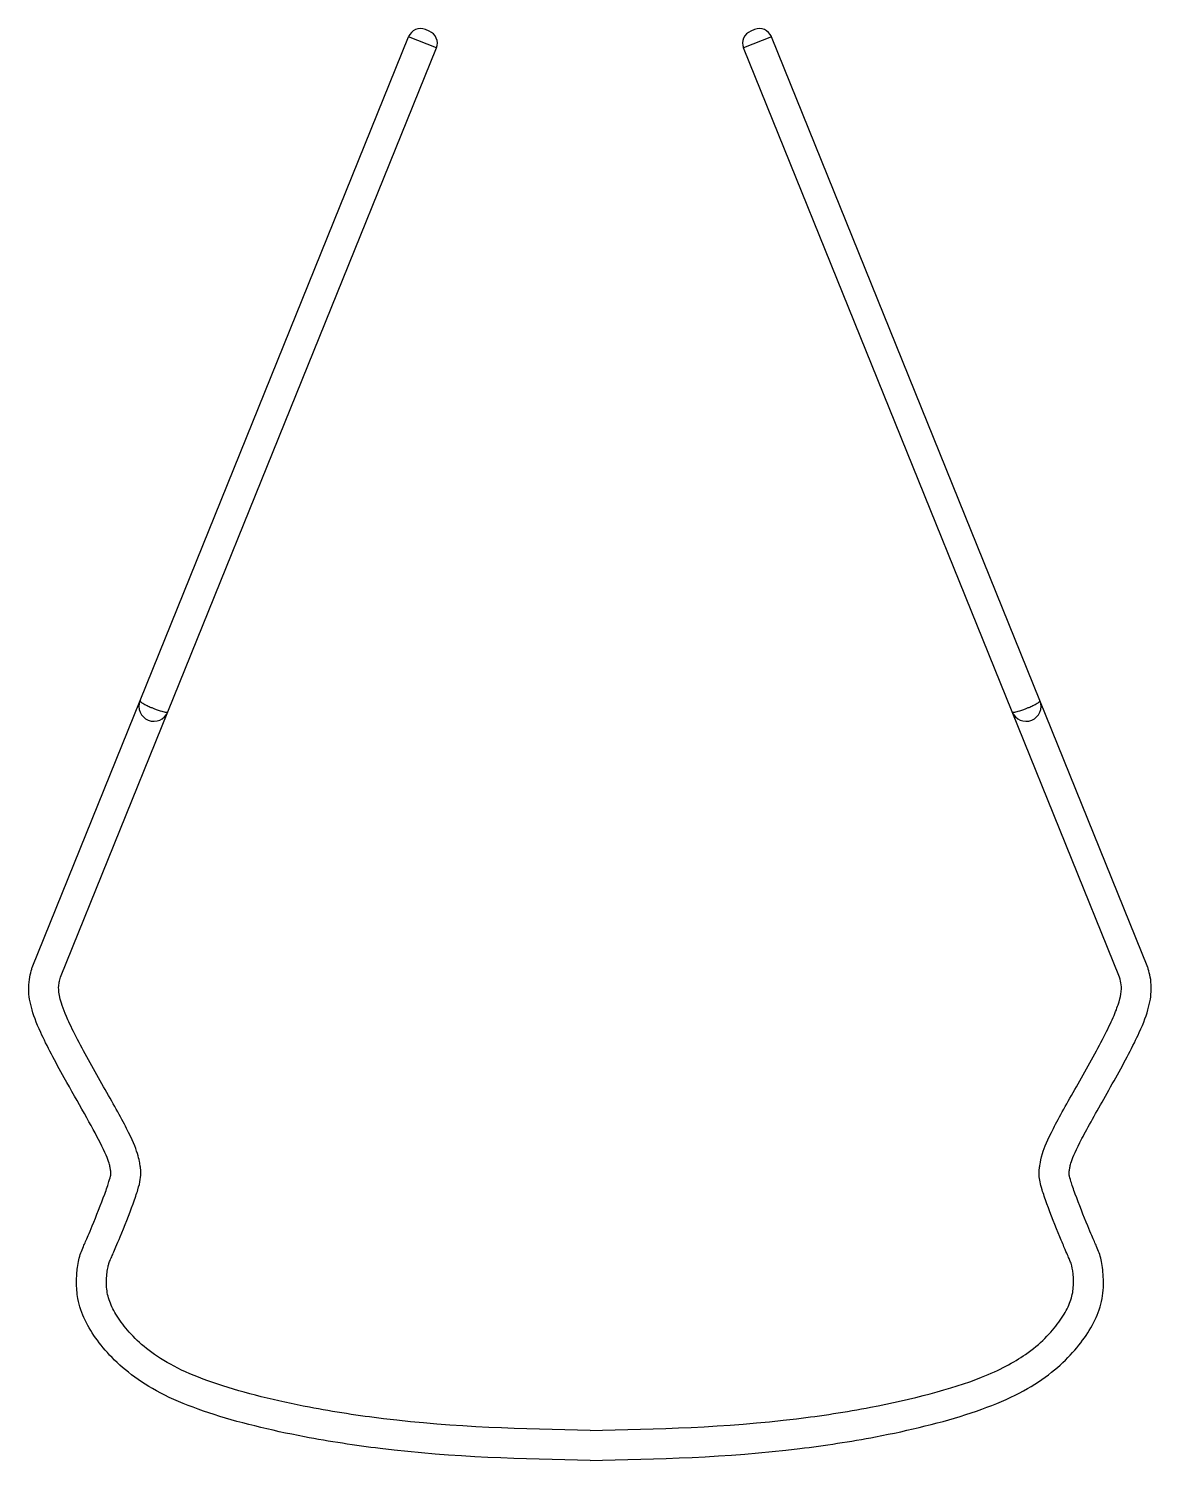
# Model space of a CAD drawing. Extents: x 0.31 to 5.47, y 1.07 to 7.65.
import ezdxf

# ---------------------------------------------------------------- set-up
doc = ezdxf.new("R2010")
doc.units = 0
doc.header["$MEASUREMENT"] = 0
doc.layers.add('TANGENT_EDGES', color=7, linetype='CONTINUOUS')
doc.layers.add('VISIBLE', color=7, linetype='CONTINUOUS')

msp = doc.modelspace()

# ---------------------------------------------------------------- linework, layer by layer
at = {"layer": 'TANGENT_EDGES', "color": 1, "linetype": 'CONTINUOUS'}
for p, q in [((2.1835, 7.5599), (2.0558, 7.6115)), ((3.7239, 7.6115), (3.5962, 7.5599))]:
    msp.add_line(p, q, dxfattribs=at)
for centre, start, end in [((0.8846, 4.5327), 157.97462, 337.96769), ((4.8951, 4.5327), 202.03229, 22.02538)]:
    msp.add_arc(centre, 0.0689, start, end, dxfattribs=at)
for points, knots in [([(0.8208, 4.5586), (0.8207, 4.5585), (0.8207, 4.5584), (0.8204, 4.5565), (0.8231, 4.5535), (0.834, 4.5461), (0.8404, 4.5424), (0.8544, 4.5353), (0.8607, 4.5323), (0.8719, 4.5274), (0.8764, 4.5255), (0.8855, 4.5218), (0.8901, 4.52), (0.9015, 4.5158), (0.9081, 4.5136), (0.9231, 4.5089), (0.9303, 4.5071), (0.9433, 4.5049), (0.9474, 4.5051), (0.9484, 4.5067), (0.9484, 4.5068), (0.9485, 4.5069)], [-0.0010215, -0.0010215, -0.0010215, -0.0010215, 0.00000004, 0.00000004, 0.01919356, 0.01919356, 0.03274051, 0.03274051, 0.04120735, 0.04120735, 0.04649913, 0.04649913, 0.05179091, 0.05179091, 0.06025775, 0.06025775, 0.0738047, 0.0738047, 0.09299909, 0.09299909, 0.09401977, 0.09401977, 0.09401977, 0.09401977]), ([(4.8312, 4.5069), (4.8313, 4.5068), (4.8313, 4.5067), (4.8324, 4.5051), (4.8365, 4.5049), (4.8494, 4.5071), (4.8567, 4.5089), (4.8716, 4.5136), (4.8782, 4.5158), (4.8897, 4.52), (4.8943, 4.5218), (4.9033, 4.5255), (4.9078, 4.5274), (4.919, 4.5323), (4.9253, 4.5353), (4.9393, 4.5424), (4.9457, 4.5461), (4.9566, 4.5535), (4.9594, 4.5565), (4.959, 4.5584), (4.959, 4.5585), (4.959, 4.5586)], [-0.00102051, -0.00102051, -0.00102051, -0.00102051, 0.00000017, 0.00000017, 0.01919455, 0.01919455, 0.0327415, 0.0327415, 0.04120835, 0.04120835, 0.04650013, 0.04650013, 0.0517919, 0.0517919, 0.06025875, 0.06025875, 0.0738057, 0.0738057, 0.09299922, 0.09299922, 0.09402076, 0.09402076, 0.09402076, 0.09402076])]:
    msp.add_open_spline(points, degree=3, knots=knots, dxfattribs=at)
at = {"layer": 'VISIBLE'}
for p, q in [((2.1509, 7.6368), (2.1327, 7.6441)), ((3.647, 7.6441), (3.6288, 7.6368)), ((0.8208, 4.5586), (2.0558, 7.6115)), ((4.959, 4.5586), (3.7239, 7.6115)), ((0.9485, 4.5069), (2.1835, 7.5599)), ((4.8312, 4.5069), (3.5962, 7.5599)), ((0.3246, 3.3321), (0.8208, 4.5586)), ((5.4551, 3.3321), (4.959, 4.5586)), ((0.4551, 3.2874), (0.9485, 4.5069)), ((5.3246, 3.2874), (4.8312, 4.5069))]:
    msp.add_line(p, q, dxfattribs=at)
for centre, radius, start, end in [((2.1106, 7.5894), 0.0591, 67.97443, 157.97443), ((2.1288, 7.582), 0.0591, 337.97443, 67.97443), ((3.6509, 7.582), 0.0591, 112.02557, 202.02557), ((3.6692, 7.5894), 0.0591, 22.02557, 112.02557), ((0.8846, 4.5327), 0.0689, 337.96769, 337.97443), ((4.8951, 4.5327), 0.0689, 202.02557, 202.03229)]:
    msp.add_arc(centre, radius, start, end, dxfattribs=at)
for points, knots in [([(2.8899, 1.0656), (2.5804, 1.072), (2.2682, 1.0782), (1.8115, 1.1339), (1.5347, 1.1761), (1.1935, 1.2585), (0.9485, 1.3535), (0.758, 1.464), (0.6685, 1.5577), (0.6025, 1.6478), (0.5646, 1.7084), (0.533, 1.7997), (0.5268, 1.8876), (0.532, 1.9479), (0.539, 1.9883), (0.5481, 2.0198), (0.561, 2.0506), (0.5773, 2.087), (0.611, 2.1674), (0.6527, 2.2729), (0.6735, 2.3329), (0.6824, 2.3616), (0.6869, 2.381), (0.6869, 2.3845), (0.6869, 2.3872), (0.6862, 2.3919), (0.6847, 2.4022), (0.6836, 2.4113), (0.6782, 2.4362), (0.6612, 2.48), (0.6017, 2.5975), (0.4898, 2.7892), (0.362, 3.0272), (0.3158, 3.154), (0.3059, 3.2331), (0.3128, 3.2896), (0.3195, 3.314), (0.3232, 3.327), (0.3239, 3.3296), (0.3246, 3.3322)], [-1, -1, -1, -1, -0.839543, -0.839543, -0.786058, -0.714744, -0.679087, -0.64343, -0.572116, -0.572116, -0.536459, -0.500802, -0.474059, -0.447316, -0.429488, -0.411659, -0.393831, -0.371545, -0.358174, -0.322517, -0.304688, -0.304688, -0.286859, -0.269031, -0.260117, -0.251202, -0.251202, -0.233374, -0.215545, -0.179888, -0.179888, -0.126403, -0.090746, -0.064003, -0.03726, -0.019432, -0.001603, -0.001603, 0.002933, 0.002933, 0.002933, 0.002933]), ([(2.8899, 1.0656), (3.1993, 1.072), (3.5115, 1.0782), (3.9683, 1.1339), (4.245, 1.1761), (4.5863, 1.2585), (4.77, 1.3297), (4.8789, 1.3813), (5.0217, 1.464), (5.1112, 1.5577), (5.1772, 1.6478), (5.2151, 1.7084), (5.2438, 1.7912), (5.2515, 1.8615), (5.251, 1.9104), (5.2467, 1.9538), (5.2407, 1.9883), (5.2316, 2.0198), (5.2187, 2.0506), (5.2024, 2.087), (5.1687, 2.1674), (5.127, 2.2729), (5.1062, 2.3329), (5.0973, 2.3616), (5.0928, 2.381), (5.0928, 2.3845), (5.0928, 2.3872), (5.0935, 2.3919), (5.095, 2.4022), (5.0961, 2.4113), (5.1015, 2.4362), (5.1185, 2.48), (5.1661, 2.574), (5.2417, 2.7078), (5.352, 2.9024), (5.402, 3.0025), (5.4362, 3.078), (5.4639, 3.154), (5.4738, 3.2331), (5.467, 3.2896), (5.4602, 3.314), (5.4566, 3.327), (5.4558, 3.3296), (5.4551, 3.3322)], [-1, -1, -1, -1, -0.839543, -0.839543, -0.786058, -0.714744, -0.679087, -0.679087, -0.64343, -0.572116, -0.572116, -0.536459, -0.500802, -0.482973, -0.465145, -0.447316, -0.429488, -0.411659, -0.393831, -0.371545, -0.358174, -0.322517, -0.304688, -0.304688, -0.286859, -0.269031, -0.260117, -0.251202, -0.251202, -0.233374, -0.215545, -0.179888, -0.179888, -0.144231, -0.108574, -0.090746, -0.090746, -0.064003, -0.03726, -0.019432, -0.001603, -0.001603, 0.002933, 0.002933, 0.002933, 0.002933]), ([(2.8899, 1.2034), (2.5804, 1.2098), (2.2738, 1.2161), (1.8282, 1.2707), (1.5583, 1.312), (1.2282, 1.3923), (1.0599, 1.4582), (0.9638, 1.504), (0.841, 1.5761), (0.7699, 1.6519), (0.7163, 1.7258), (0.6879, 1.7726), (0.6706, 1.8257), (0.6661, 1.8698), (0.6666, 1.9053), (0.67, 1.9377), (0.6746, 1.9617), (0.6784, 1.974), (0.6877, 1.9964), (0.7049, 2.035), (0.74, 2.1188), (0.7822, 2.2257), (0.805, 2.2914), (0.816, 2.3277), (0.8235, 2.3572), (0.8253, 2.3894), (0.823, 2.4094), (0.822, 2.4155), (0.821, 2.4224), (0.8191, 2.4383), (0.8073, 2.4867), (0.7852, 2.5403), (0.7327, 2.6434), (0.6559, 2.779), (0.547, 2.9715), (0.5005, 3.0652), (0.4705, 3.1319), (0.4489, 3.1942), (0.4452, 3.2383), (0.4485, 3.2631), (0.4527, 3.2786), (0.4551, 3.2874)], [-1, -1, -1, -1, -0.8395434, -0.8395434, -0.7860578, -0.7147438, -0.6790868, -0.6790868, -0.6434297, -0.5721157, -0.5721157, -0.5364587, -0.5008016, -0.4829731, -0.4651446, -0.4473161, -0.4294876, -0.4116591, -0.3938306, -0.3715449, -0.3581735, -0.3225165, -0.304688, -0.304688, -0.2868595, -0.269031, -0.2601167, -0.2512024, -0.2512024, -0.2333739, -0.2155454, -0.1798884, -0.1798884, -0.1442314, -0.1085743, -0.0907458, -0.0907458, -0.0640031, -0.0372603, -0.0194318, -0.0030141, -0.0030141, -0.0030141, -0.0030141]), ([(2.8899, 1.2034), (3.1993, 1.2098), (3.5059, 1.2161), (3.9516, 1.2707), (4.2599, 1.3178), (4.5513, 1.3929), (4.7734, 1.4803), (4.927, 1.5633), (5.0098, 1.6519), (5.0634, 1.7258), (5.0918, 1.7726), (5.1091, 1.8257), (5.1136, 1.8698), (5.113, 1.9171), (5.1081, 1.948), (5.1032, 1.9686), (5.0994, 1.9796), (5.0807, 2.0214), (5.0597, 2.071), (5.0313, 2.1403), (4.9975, 2.2257), (4.9747, 2.2914), (4.9609, 2.3368), (4.9534, 2.3706), (4.9556, 2.4004), (4.9578, 2.4164), (4.9582, 2.4193), (4.9611, 2.4385), (4.9687, 2.478), (5.0089, 2.5758), (5.1238, 2.779), (5.2327, 2.9715), (5.2946, 3.0961), (5.3209, 3.1641), (5.3343, 3.2194), (5.3337, 3.2531), (5.3284, 3.2739), (5.3246, 3.2874)], [-1, -1, -1, -1, -0.8395434, -0.8395434, -0.7860578, -0.6969153, -0.6969153, -0.6434297, -0.5721157, -0.5721157, -0.5364587, -0.5008016, -0.4829731, -0.4651446, -0.4294876, -0.4294876, -0.4027448, -0.376002, -0.3581735, -0.3581735, -0.3225165, -0.304688, -0.304688, -0.2779452, -0.2601167, -0.2601167, -0.2422882, -0.2422882, -0.2155454, -0.1798884, -0.1442314, -0.1085743, -0.0907458, -0.0729173, -0.0550888, -0.028346, -0.0030141, -0.0030141, -0.0030141, -0.0030141])]:
    msp.add_open_spline(points, degree=3, knots=knots, dxfattribs=at)

doc.saveas('drawing.dxf')
